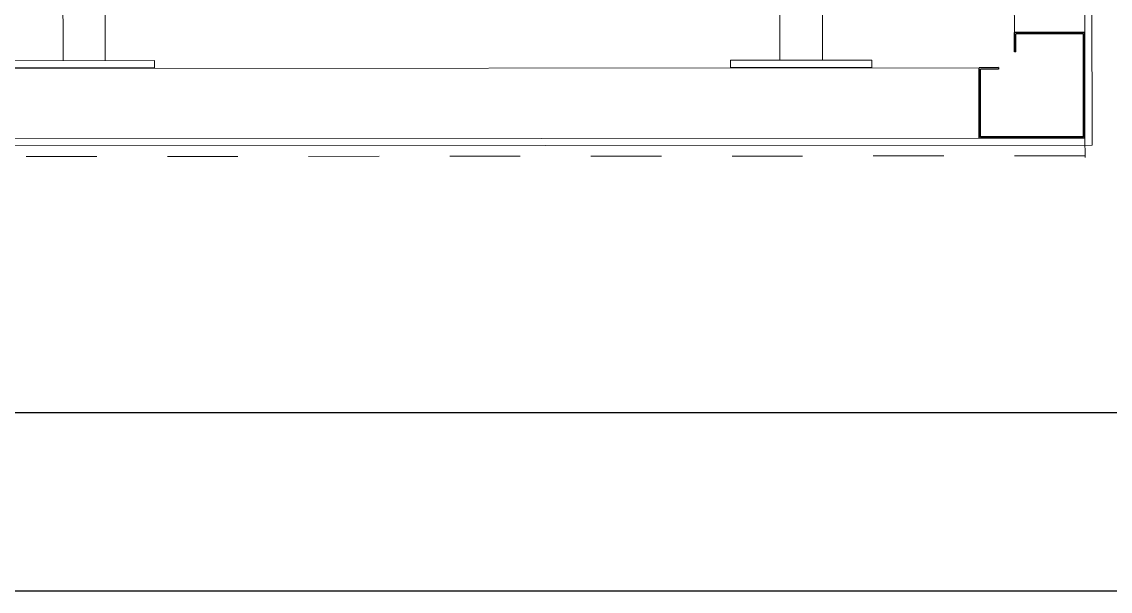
# Model space of a CAD drawing. Extents: x -248 to -11, y 347 to 447.
# Drawn here: x -116.329 to -114.787, y 416.808 to 417.615 of the extents above; entities that cross this region are included whole.
import ezdxf

# ---------------------------------------------------------------- set-up
doc = ezdxf.new("R2010")
doc.units = 0
doc.header["$LTSCALE"] = 0.02
doc.header["$MEASUREMENT"] = 0
doc.linetypes.add('HIDDEN', pattern=[0.375, 0.25, -0.125])
for name, color, linetype, lineweight in [('2H', 1, 'HIDDEN', 15), ('AR-ESQ-VT1', 1, 'CONTINUOUS', 9), ('P', 1, 'CONTINUOUS', 18)]:
    doc.layers.add(name, color=color, linetype=linetype, lineweight=lineweight)
for name, color, linetype in [('47', 1, 'CONTINUOUS'), ('ALV', 2, 'CONTINUOUS'), ('AR-ELV', 2, 'CONTINUOUS'), ('PAREDE', 1, 'CONTINUOUS')]:
    doc.layers.add(name, color=color, linetype=linetype)

msp = doc.modelspace()

# ---------------------------------------------------------------- linework, layer by layer
at = {"layer": '2H', "lineweight": 9, "ltscale": 20}
for p, q in [((-114.8231, 417.4504), (-114.823, 417.4233)), ((-114.823, 417.4254), (-116.623, 417.4243))]:
    msp.add_line(p, q, dxfattribs=at)
at = {"layer": '47', "lineweight": 25, "ltscale": 35}
for p, q in [((-114.9231, 417.5728), (-114.9231, 417.6004)), ((-114.9211, 417.5728), (-114.9211, 417.5984)), ((-114.8251, 417.5984), (-114.9211, 417.5984)), ((-114.8251, 417.4524), (-114.8251, 417.5984)), ((-114.8231, 417.4504), (-114.8231, 417.6004)), ((-114.9211, 417.5728), (-114.9231, 417.5728)), ((-114.9456, 417.5504), (-114.9731, 417.5503)), ((-114.9731, 417.4503), (-114.9731, 417.5503)), ((-114.9456, 417.5484), (-114.9711, 417.5483)), ((-114.9711, 417.4523), (-114.9711, 417.5483)), ((-114.9456, 417.5504), (-114.9456, 417.5484)), ((-114.8231, 417.4504), (-114.9731, 417.4503)), ((-114.8251, 417.4524), (-114.9711, 417.4523))]:
    msp.add_line(p, q, dxfattribs=at)
at = {"layer": 'ALV'}
for p, q in [((-113.0638, 417.0613), (-117.0692, 417.0613)), ((-114.3165, 416.8084), (-120.0165, 416.8084))]:
    msp.add_line(p, q, dxfattribs=at)
at = {"layer": 'AR-ELV', "lineweight": 13}
for p, q in [((-114.8231, 417.4504), (-114.8241, 419.0504)), ((-114.9231, 417.6004), (-114.924, 418.9004)), ((-114.9731, 417.5503), (-116.4231, 417.5494)), ((-114.8231, 417.4504), (-116.4231, 417.4494)), ((-114.8231, 417.4504), (-116.4231, 417.4494))]:
    msp.add_line(p, q, dxfattribs=at)
at = {"layer": 'AR-ESQ-VT1'}
for p, q in [((-114.813, 417.4404), (-114.8133, 417.8404)), ((-116.583, 417.4393), (-114.813, 417.4404))]:
    msp.add_line(p, q, dxfattribs=at)
at = {"layer": 'P', "linetype": 'Continuous'}
for points in [[(-116.2709, 417.6796), (-116.2708, 417.5604)], [(-116.2112, 417.6797), (-116.2111, 417.5604)], [(-115.2554, 417.6803), (-115.2553, 417.561)], [(-115.1949, 417.6803), (-115.1949, 417.5611)], [(-115.3253, 417.561), (-115.1249, 417.5611), (-115.1248, 417.5507)], [(-115.3253, 417.561), (-115.3253, 417.5506)], [(-116.3408, 417.5603), (-116.1411, 417.5605), (-116.1411, 417.5501)], [(-116.3408, 417.55), (-116.1411, 417.5501)], [(-115.1248, 417.5507), (-115.3253, 417.5506)]]:
    msp.add_lwpolyline(points, dxfattribs=at)
at = {"layer": 'PAREDE', "lineweight": 25, "ltscale": 35}
msp.add_line((-114.8231, 417.6004), (-114.9231, 417.6004), dxfattribs=at)

doc.saveas('drawing.dxf')
